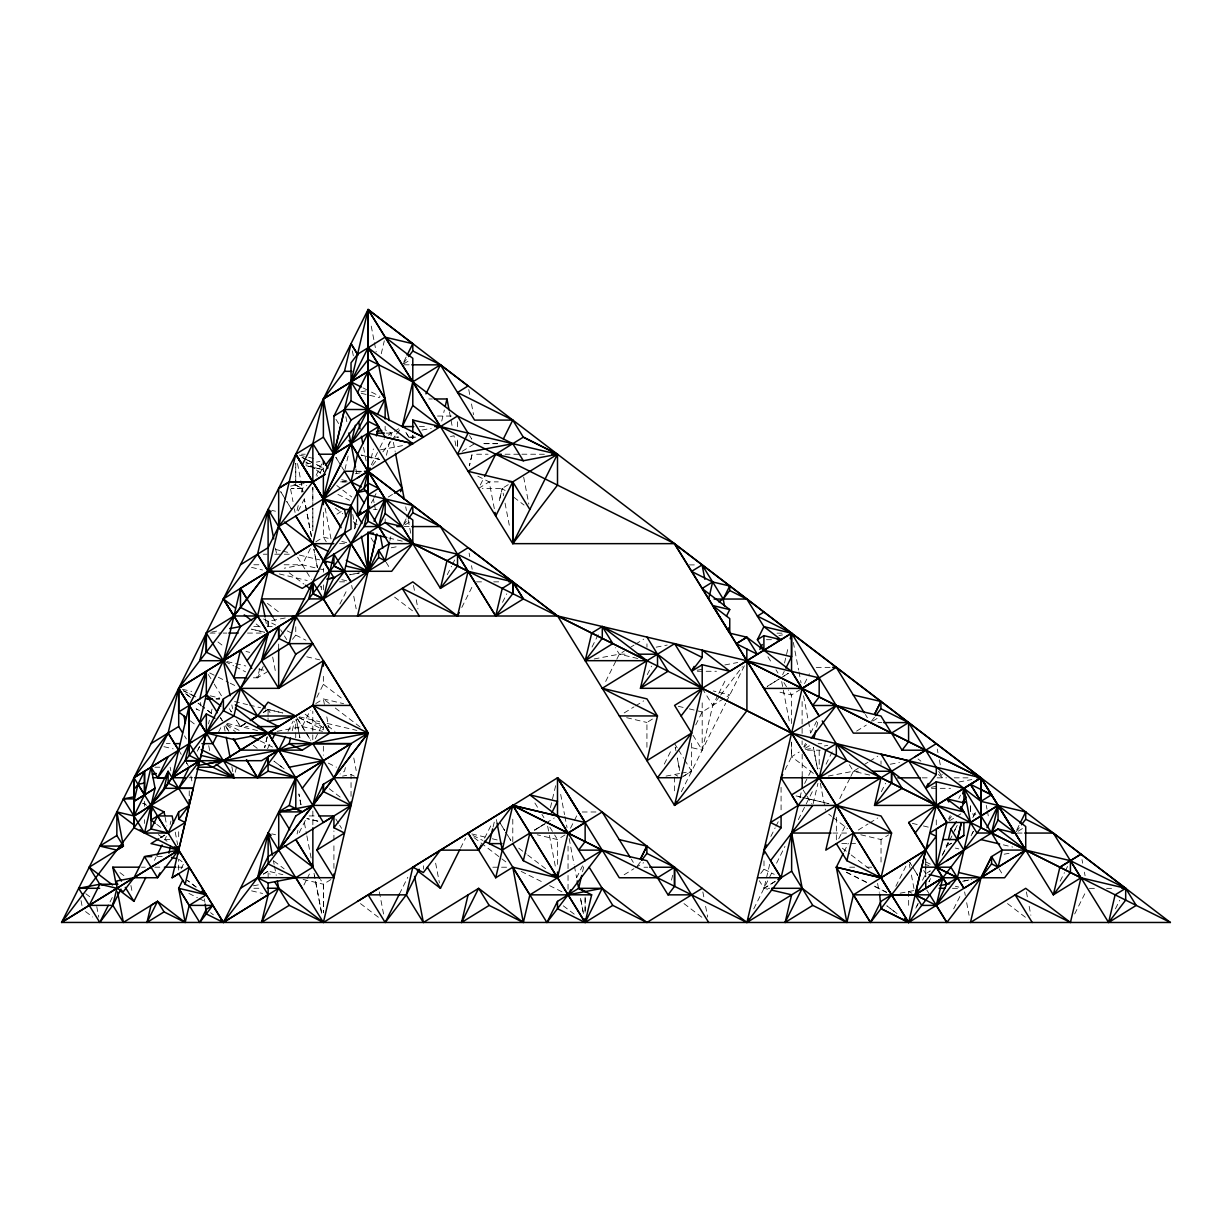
<?xml version="1.0" encoding="UTF-8"?>
<svg xmlns="http://www.w3.org/2000/svg" width="1232" height="1232" viewBox="0 0 1232 1232"><rect width="100%" height="100%" fill="white"/><g stroke="black" fill="none" stroke-linecap="round" stroke-linejoin="round"><path stroke-width="0.75" stroke-dasharray="5 3.75" d="M144.498 823.469L144.498 819.665M144.498 806.298L144.498 800.569M178.686 836.744L178.686 829.105M178.655 870.085L178.655 859.197M189.235 795.841L189.235 790.112M268.145 877.923L268.145 871.178L282.867 874.658M268.052 721.305L268.052 717.933M268.052 716.254L268.099 709.509L263.217 712.527L268.099 709.447L263.571 712.25L268.037 709.509L282.79 712.989L262.508 708.138M278.663 649.064L278.678 643.443M295.711 737.799L295.726 719.611M292.461 639.362L295.757 635.142L295.757 625.61M295.742 485.131L295.742 463.324L295.742 485.131L302.271 488.396L302.98 492.092L297.466 463.232M312.789 739.816L312.805 711.157M330.915 879.571L323.369 884.222L323.385 912.85L323.369 884.222L320.52 879.571M316.855 697.312L323.354 684.314L323.354 675.244M323.369 589.851L323.369 584.399M323.369 572.202L323.369 568.383M323.385 512.312L323.385 537.137L326.249 541.787M323.385 468.021L323.385 471.671L323.369 468.037L315.269 463.956L323.4 468.052L317.024 476.337M333.918 868.329L333.918 842.134M333.918 840.27L333.918 830.907M351.043 796.319L351.043 774.512L342.511 776.145M385.169 522.537L385.169 518.903M385.139 426.241L385.139 429.876L391.653 433.14L390.344 438.669M412.812 438.607L412.828 435.235M512.789 841.702L512.789 818.787M557.495 864.402L557.495 839.577L554.631 834.926M568.044 889.242L568.044 870.516M568.044 868.637L568.06 846.168M646.923 747.285L646.939 722.476L654.469 717.809M646.969 647.247L646.969 643.874M674.535 790.821L674.551 774.466L677.8 776.098M684.592 759.836L691.614 771.217L681.065 777.731L691.614 771.217L691.645 742.573M702.194 702.856L702.194 750.134L689.289 747.069M791.545 723.584L791.545 694.956L789.635 691.845M802.109 744.621L802.109 740.863M802.109 733.379L802.109 725.894M802.109 724.016L802.124 701.547M819.188 750.611L819.203 768.722M836.343 839.793L836.359 814.983M881.019 764.317L881.019 760.945M925.756 858.535L925.74 876.845L925.74 859.659M970.462 811.026L970.462 803.387M170.139 824.501L170.94 821.082M208.516 723.877L209.394 720.166M211.119 712.835L211.996 709.124M235.25 772.218L236.575 766.704M297.051 510.51L298.344 504.981M301.409 492.092L302.271 488.411L306.783 485.608M259.752 668.499L257.55 677.8L252.098 677.8M344.975 469.469L348.841 452.868M292.23 730.73L294.402 721.536M381.258 353.738L384.307 340.833M371.171 458.273L373.373 448.956M297.097 834.002L297.959 830.306M386.432 455.239L389.913 440.517M389.943 540.463L390.806 536.767M345.391 767.567L344.529 771.247L340.001 774.035M441.749 421.067L444.367 410.025M493.093 827.042L494.402 821.513M550.458 807.607L555.74 785.261M582.551 871.748L583.86 866.219M671.502 880.11L672.811 874.597M784.522 663.001L788.465 646.23M769.661 864.356L764.009 888.303L767.69 889.181M799.984 797.674L801.308 792.084M816.57 727.126L817.909 721.598M813.166 803.587L817.956 783.352M947.654 842.673L946.854 846.091L944.836 842.827M942.757 854.192L948.517 842.657M954.492 830.707L957.048 825.579M972.849 817.601L975.282 812.72M298.313 510.91L305.983 495.526M316.1 475.367L321.783 464.017M110.033 901.947L112.589 896.819M154.431 860.352L156.141 856.933M164.672 839.854L166.382 836.436M218.511 732.255L220.944 727.388M310.387 548.533L302.271 564.764L284.284 568.198M403.88 361.561L406.314 356.695M263.232 666.435L257.55 677.8L254.131 676.091M371.325 464.803L379.194 449.095M380.041 447.355L384.322 438.854M181.104 868.822L183.537 863.925M371.34 502.995L372.973 499.745M373.773 498.128L376.222 493.262M267.56 748.763L270.963 741.926M339.909 604.05L347.609 588.68M288.026 731.361L293.17 721.105M277.061 731.361L302.24 726.541L310.356 710.31M403.88 523.323L406.314 518.456M315.238 738.753L321.706 725.771M299.191 832.693L306.029 819.034M480.341 484.961L483.745 478.139M447.278 574.697L451.543 566.166M452.406 564.456L454.962 559.343M303.919 885.007L306.352 880.141M307.168 878.508L310.418 872.025M461.8 607.468L472.903 585.262M502.533 602.34L506.814 593.809M399.414 894.016L407.792 877.261M460.537 848.124L465.557 838.083M484.607 838.191L492.292 822.822M592.022 647.016L599.722 631.646M605.667 681.465L615.923 660.983M616.77 659.289L619.342 654.161L624.208 651.174M570.508 828.197L577.007 815.214M647.277 674.659L651.543 666.127M576.591 877.754L582.567 865.834M664.31 764.071L671.994 748.717M695.695 724.924L702.194 711.942L729.837 694.879L713.266 690.967M717.886 695.187L712.758 705.428L702.194 750.134L691.629 733.04M718.733 693.477L726.418 678.108M681.342 791.76L725.648 703.256M726.48 701.578L744.359 665.865M782.628 674.643L784.245 671.409M804.558 683.591L809.424 673.842M785.123 769.677L791.622 756.694L791.637 742.203M803.803 746.823L805.512 743.404M810.641 733.148L816.631 721.182M770.847 836.466L775.113 827.935M775.975 826.225L778.532 821.097M804.635 783.521L807.884 777.022M808.7 775.405L811.133 770.539M753.768 908.8L773.219 869.884M776.576 863.185L784.938 846.446M798.336 819.665L812.581 791.19M826.056 764.194L833.756 748.733M839.747 798.567L849.988 778.07M850.835 776.376L853.391 771.247L869.977 775.159M838.776 838.746L845.275 825.763M844.012 851.836L848.294 843.304M881.342 791.729L885.608 783.198M895.849 886.285L906.105 865.803M948.563 819.064L950.272 815.646M958.804 798.567L960.513 795.164M922.522 880.218L925.756 873.719L930.283 870.916L925.756 873.734L923.738 870.454M942.157 855.485L948.856 842.087M949.703 840.409L952.213 835.388M953.044 833.71L957.233 825.348M973.696 815.984L975.328 812.735M953.691 908.816L960.529 895.156M1016.785 829.814L1019.218 824.947M1060.167 881.173L1064.448 872.641M1065.295 870.932L1067.867 865.819M1074.689 913.944L1085.792 891.752M1115.437 908.816L1119.703 900.284M403.311 363.44L406.468 359.297M372.634 465.296L378.332 457.842M382.89 451.882L390.852 441.456M391.992 439.963L395.41 435.497M396.55 434.003L399.969 429.537M403.311 525.186L406.468 521.044M719.58 696.496L712.758 705.428L703.164 689.905M720.72 695.002L742.372 666.712M637.391 865.865L640.563 861.722M804.404 747.208L806.667 744.236M871.455 721.228L874.612 717.086M760.729 873.473L763.994 869.207L763.994 859.659M949.133 819.511L951.397 816.523M1016.215 831.677L1019.388 827.534M784.014 676.029L788.526 673.226M774.866 881.588L764.009 888.303L759.343 880.757M403.757 363.887L409.794 360.16M388.265 435.189L392.931 432.309M394.486 431.354L399.137 428.474M336.952 514.16L341.495 511.357M315.839 541.787L323.385 537.137L330.746 538.877M388.234 497.035L392.885 494.155M462.185 451.343L474.597 443.674M405.266 524.709L409.794 521.906M478.632 488.38L489.181 481.866L498.267 481.866M508.262 484.653L502.225 488.396L482.266 488.38M268.099 671.286L257.55 677.8L255.548 674.551M245.353 723.569L240.471 726.587L236.39 720.073L240.471 726.587L248.109 726.587M245.291 723.554L240.409 726.572L245.076 723.692M315.823 703.564L323.354 698.914L343.62 703.688M160.345 837.822L164.996 834.942M160.56 837.683L165.088 834.896M263.263 874.196L268.145 871.178L270.054 874.289M263.617 873.981L268.145 871.178M630.722 647.154L633.972 645.152M635.589 644.151L643.72 639.131M624.193 712.928L633.941 706.906M635.573 705.905L643.689 700.885M534.75 830.029L544.498 824.008M546.13 823.007L554.261 817.986M778.547 679.386L767.182 686.409L779.456 678.847M780.179 678.385L788.295 673.365M565.041 834.911L557.495 839.577L537.244 834.788M800.584 689.35L791.545 694.956L776.822 691.46M813.428 773.373L791.622 756.694L799.183 752.059M805.112 748.363L809.655 745.576M624.162 874.751L633.91 868.729M635.527 867.728L643.658 862.708M856.579 731.115L866.327 725.094M872.841 721.074L877.708 718.071M849.387 764.764L853.391 771.263L858.273 768.26M864.772 764.24L868.021 762.223M869.653 761.222L877.769 756.202M775.39 881.265L764.009 888.303L769.738 888.303M858.273 830.029L868.021 823.992M869.653 822.991L877.769 817.971M860.768 834.772L881.034 839.562L888.565 834.896M949.302 820.974L960.821 813.844M951.335 843.273L946.807 846.076L951.474 843.196M1018.186 831.2L1022.699 828.397M963.932 880.988L972.464 879.34M361.068 391.776L368.091 390.421L362.978 387.88M422.006 430.06L431.246 428.351M305.782 464.11L311.111 463.109M380.442 449.849L403.803 445.383M450.496 436.498L454.023 435.82L456.471 448.694M316.378 462.108L319.889 461.446M290.613 486.116L304.289 483.498M355.201 473.781L362.562 472.38M391.237 547.778L396.627 546.746M358.882 573.034L349.672 574.79L359.544 572.895M211.704 632.047L218.896 630.676M263.571 618.988L268.099 621.251L286.517 617.725M594.178 658.951L619.342 654.161L626.98 654.192M656.179 647.17L667.22 645.075M319.843 723.184L312.789 724.539L299.13 717.702M778.947 635.573L782.536 634.896M697.189 670.208L702.717 669.161M724.816 664.957L737.706 662.508M666.004 776.098L679.664 773.496M681.373 773.172L691.614 771.217M805.543 749.533L814.059 747.947M824.331 745.991L827.75 745.329M253.407 885.793L258.936 884.745M828.243 776.052L853.391 771.247M890.228 764.24L899.437 762.485M931.269 787.279L936.797 786.216M958.896 781.997L971.786 779.548M1004.142 854.207L1009.532 853.222M900.13 893.2L913.79 890.582M962.592 881.28L971.802 879.525M404.158 364.811L411.796 364.811M428.828 398.968L432.447 398.968M437.545 416.046L452.067 416.046M419.434 426.549L427.073 426.58M386.201 433.125L391.653 433.14M394.702 437.129L398.521 437.129L394.733 437.144M415.692 437.144L408.054 437.144L415.738 437.16M301.486 454.223L305.305 454.208M476.615 454.238L488.057 454.223M505.058 454.223L520.043 454.254M521.906 454.208L544.375 454.254M355.386 471.286L362.655 471.286M356.633 471.317L362.362 471.317M302.271 488.396L291.368 488.396L302.271 488.411L292.477 483.498M373.527 509.463L377.161 509.463M404.158 526.572L411.796 526.572M339.555 543.651L345.283 543.651M263.278 554.215L267.098 554.215M274.736 554.215L282.374 554.215M284.284 554.215L291.922 554.215M253.838 564.764L259.567 564.764M284.099 564.764L302.256 564.78L317.009 568.245M689.335 564.903L696.619 564.903M339.555 581.827L347.178 581.843M476.507 581.858L482.236 581.858M493.693 581.858L501.316 581.858M253.823 626.534L259.552 626.534M267.19 626.534L274.828 626.534M210.056 633.079L221.298 633.079M223.161 633.079L226.904 633.079M247.509 633.079L262.478 633.079M777.007 633.171L782.459 633.171M766.458 639.701L771.894 639.701M816.262 667.374L830.784 667.359M697.389 671.271L716.47 671.271M216.077 698.929L219.712 698.929M216.124 698.898L219.758 698.898M878.031 722.614L881.85 722.599M166.351 743.62L170.17 743.62M818.14 743.712L821.775 743.697M807.561 750.18L820.266 750.18M154.862 767.213L160.591 767.213M853.391 771.263L861.029 771.263M189.02 777.746L192.762 777.746M922.167 777.839L927.773 777.839M937.136 777.839L946.576 777.839M954.215 777.839L971.386 777.839M931.469 788.326L950.565 788.326M582.212 811.996L596.735 811.98M309.124 815.938L314.853 815.938M832.817 833.048L847.801 833.048M1017.078 833.063L1024.716 833.063M164.842 839.546L170.309 839.546M841.779 843.612L856.302 843.627M157.203 856.625L162.655 856.625M141.464 867.189L145.284 867.189M154.832 867.189L162.47 867.189M177.747 867.189L183.476 867.189M492.815 867.22L507.338 867.22M643.966 867.236L647.786 867.236M849.695 867.205L855.408 867.205M866.866 867.205L872.595 867.205M253.884 888.257L259.613 888.257M952.475 888.318L960.113 888.318M1089.396 888.349L1095.125 888.349M1106.582 888.349L1114.205 888.334M361.222 393.301L379.641 397.659M299.468 455.116L306.83 456.856M308.678 457.303L314.206 458.597M305.998 465.65L322.568 469.561L305.952 465.665M341.788 479.725L347.332 480.988M271.795 510.371L275.475 511.234M388.865 537.999L403.603 541.479M341.788 541.479L347.332 542.788M275.475 549.426L281.004 550.735M282.836 551.166L290.213 552.906M299.422 555.078L319.689 559.867M318.842 568.676L324.37 569.985M341.788 579.671L347.316 580.98M251.528 567.367L262.57 569.985M279.279 573.927L307.23 580.518M637.745 658.519L619.342 654.161L615.322 647.678M678.262 706.275L687.471 708.462M689.304 708.893L702.194 711.942M306.768 656.795L319.673 659.844M972.418 813.921L975.836 814.722M912.342 823.361L921.551 825.532M923.399 825.964L928.928 827.257M1003.372 844.859L1012.673 847.062M955.354 848.093L958.773 848.894M182.351 689.258L191.73 691.414M210.302 695.849L219.666 698.02M234.557 701.532L247.555 704.658M249.465 705.058L260.583 707.738M299.407 716.87L319.673 721.644M327.081 723.4L356.88 730.437M925.247 864.587L928.928 865.465M302.24 726.541L322.491 731.346M955.385 886.27L958.804 887.071M227.119 723.384L258.782 730.869M163.918 746.669L173.173 748.84M471.81 833.941L484.838 837.021M492.292 838.776L497.882 840.101M142.496 803.387L145.915 804.188M271.841 833.864L275.537 834.757M303.118 879.432L323.4 884.222M251.574 890.859L262.616 893.477M626.672 717.686L646.939 722.476M246.015 651.466L249.696 652.344M227.119 661.584L245.753 665.988M258.782 669.084L264.372 670.393M371.51 392.13L380.041 396.411M477.831 476.183L489.181 481.866L494.694 510.618M307.692 460.214L313.667 463.186L307.738 460.198M337.938 494.417L349.672 500.269M925.756 861.907L931.792 864.926M908.662 891.568L911.926 893.2M886.547 892.322L873.149 885.623L886.532 892.338M295.726 635.096L305.967 640.209M763.994 869.207L774.25 874.335M298.976 717.625L323.354 729.806L323.354 726.172M183.491 690.813L196.566 697.297L183.553 690.767M472.949 835.496L482.698 840.378M521.167 871.409L542.927 882.297M549.626 885.654L563.024 892.338M188.896 893.416L197.428 897.697M199.137 898.544L205.96 901.963M268.099 621.251L268.099 627.997L268.099 621.251L275.629 625.024M287.225 630.876L292.338 633.433M225.102 661.553L233.649 665.834M235.358 666.697L245.599 671.825M209.733 672.965L216.57 676.383M218.28 677.23L228.521 682.359M230.23 683.221L235.343 685.777M328.297 763.116L336.413 767.182M351.043 774.512L354.308 776.145M226.78 724.185L241.842 731.716M260.245 740.94L273.643 747.639M918.04 758.958L920.935 761.176M938.399 774.497L942.757 777.839L942.064 774.235M314.637 468.668L305.906 462L314.668 468.637M336.798 485.547L341.279 488.965M342.758 490.105L351.705 496.927M335.304 508.046L342.758 513.744M353.199 521.706L357.665 525.125M201.062 705.428L198.075 703.149L201.078 705.428M505.135 490.613L502.225 488.396L499.191 501.27L502.24 488.38L503.642 495.741M513.867 497.281L524.047 505.058M1007.514 903.595L1027.873 919.149M828.705 814.167L831.6 816.385M833.063 817.494L847.601 828.612M842.303 848.17L849.741 853.868M851.235 855.008L869.099 868.668M894.078 911.372L886.824 905.797L897.05 913.574M394.61 597.12L414.968 612.674M289.089 572.741L303.996 584.122M683.976 903.595L702.871 918.04M267.406 603.372L280.496 613.382M256.164 623.977L262.123 628.536M323.354 684.314L343.728 699.868M329.314 703.457L323.354 698.898L324.386 704.304M335.273 708.015L360.606 727.373M518.749 848.17L526.203 853.868M527.696 855.008L545.576 868.668M217.956 641.964L223.762 646.4M327.712 725.848L334.981 731.408M474.043 837.621L506.829 862.662M563.301 905.828L574.944 914.714M305.151 714.175L324.062 728.62M329.237 788.726L340.864 797.612M226.411 724.786L235.343 731.608M253.222 745.283L257.688 748.686M190.298 720.843L196.119 725.294M360.468 903.595L379.364 918.025M273.951 861.045L284.13 868.822M143.667 803.218L146.516 805.389M156.741 824.331L161.007 827.596M158.312 834.557L167.044 841.225M179.241 859.582L182.09 861.753M210.549 912.666L213.382 914.837M119.951 872.61L124.216 875.875M85.793 893.724L91.491 898.066M85.547 911.557L92.662 916.993M926.741 889.935L929.79 894.832M938.738 771.34L942.757 777.839M999.013 868.729L1002.74 874.751M865.372 714.483L867.374 717.732M767.936 656.764L771.956 663.263M775.975 669.777L777.977 673.026M469.561 435.543L471.779 439.146L469.946 436.143M631.308 859.12L633.325 862.369M335.889 457.334L340.971 465.588L335.936 457.519M341.664 466.651L343.99 470.455M386.109 562.239L389.836 568.275M534.888 803.018L537.907 807.884M541.926 814.383L543.928 817.648M268.099 709.509L270.008 712.604M229.352 708.693L231.37 711.942L229.013 708M220.543 717.856L222.453 720.951M184.461 735.858L186.386 738.954M178.655 750.149L181.535 754.8M783.891 682.543L788.68 690.29M803.141 789.912L806.021 794.578M806.991 796.118L811.78 803.88M674.566 743.574L677.569 748.471M678.586 750.088L683.591 758.219M335.951 419.327L340.971 427.458M371.094 537.968L375.113 544.467M549.826 827.165L553.661 833.371M297.605 557.234L311.527 579.764M272.642 616.801L276.646 623.315M280.588 629.706L283.699 634.726M284.423 635.928L286.717 639.608M296.727 717.625L310.787 740.37M297.713 719.257L310.864 740.524M335.843 819.034L338.723 823.7M339.678 825.255L341.603 828.366M208.3 674.489L213.352 682.636M214.229 684.068L222.099 696.804M220.405 717.609L222.407 720.859M225.425 725.74L229.445 732.255L225.302 725.617M1081.989 859.582L1082.682 863.185M1084.391 872.164L1085.084 875.767M1026.41 891.922L1027.426 897.312M1029.151 906.305L1030.861 915.284M986.293 805.42L986.986 809.116M987.34 810.949L988.757 818.325M937.259 749.087L937.952 752.675M939.323 759.867L940.355 765.257M964.625 891.922L965.303 895.51M966.673 902.702L969.076 915.284M909.355 864.263L910.032 867.852M911.418 875.043L914.144 889.427M793.331 642.411L798.598 670.039M798.967 671.887L801.062 682.928M803.557 695.818L808.084 719.75M808.485 721.598L810.548 732.655M702.856 891.922L703.888 897.327M705.613 906.305L707.661 917.085M523.677 477.138L528.836 504.104M505.043 503.133L509.632 527.05M560.683 794.394L564.549 814.645M564.903 816.493L567.013 827.55M468.745 389.558L469.777 394.948M471.502 403.942L473.55 414.722M449.434 411.858L452.252 426.595M469.099 553.106L469.777 556.695M471.502 565.688L472.179 569.276M496.404 819.573L497.081 823.176M371.248 326.126L374.066 340.864M374.42 342.712L376.176 351.921M413.49 585.446L414.522 590.836M416.247 599.83L417.956 608.824M352.383 350.889L353.415 356.279M363.517 447.37L366.335 462.108M373.373 498.929L374.066 502.625M374.42 504.458L375.837 511.834M435.635 863.155L439.424 882.928M355.832 468.822L356.864 474.212M352.722 514.452L355.817 530.622M351.705 585.446L352.383 589.035M353.753 596.226L356.156 608.808M325.14 508.154L331.115 539.477M379.348 891.922L384.153 917.085M290.583 489.073L293 501.655M294.356 508.847L295.064 512.435M326.788 716.885L328.852 727.665M275.491 548.194L276.553 553.707M299.853 737.568L296.419 719.596L299.853 737.552M304.412 822.945L306.522 834.002M306.876 835.835L311.095 857.934M273.427 860.629L274.12 864.325M274.474 866.158L276.23 875.367M224.116 726.172L225.179 731.7M231.862 766.704L232.91 772.233M200.477 702.517L201.109 706.121M190.914 776.006L192.254 783.044M204.25 898.852L204.928 902.363M170.139 767.213L170.817 770.724M175.237 832.139L177.639 844.721M165.103 817.201L166.782 825.994M130.915 885.5L132.255 892.538M81.035 900.592L82.375 907.63M877.584 883.39L879.294 892.368M820.312 783.198L825.455 810.148M781.704 681.573L789.789 723.923M569.153 838.592L574.066 864.387M574.42 866.219L576.53 877.276M547.655 826.179L549.072 833.556M549.41 835.388L555.74 868.545M393.408 442.35L395.164 451.559M405.713 506.814L406.421 510.51M408.177 519.719L410.98 534.457M345.869 416.755L346.9 422.145M353.8 758.003L356.187 770.585M265.357 618.695L266.728 625.887M272.688 657.056L275.491 671.794M231.832 704.92L232.54 708.616M208.732 745.653L209.763 751.043M96.758 906.598L98.776 917.162M802.186 754.046L802.201 776.93M791.622 742.172L791.622 756.694M781.073 787.34L781.088 812.165M412.797 435.204L412.797 438.577M936.289 819.927L936.289 827.18M908.662 891.568L908.662 907.922M881.034 839.562L881.034 864.387M457.488 421.775L457.488 427.504M423.392 865.773L423.392 869.145M323.354 746.176L323.354 755.247M312.851 810.995L312.851 825.964M312.82 508.077L312.82 530.545L312.82 508.092M312.82 487.487L312.82 506.213L312.82 487.487M585.123 897.05L585.123 913.359L585.154 897.035M356.679 519.704L354.508 528.913L356.679 519.719M471.995 454.731L469.392 465.773L471.995 454.731M267.221 736.751L264.618 747.809L267.236 736.736M918.056 903.687L915.499 908.8L918.071 903.672M930.591 878.57L928.974 881.804L930.622 878.57M973.311 831.323L970.754 836.451L973.326 831.323M199.461 746.731L196.904 751.859L199.507 746.715M545.406 823.453L534.534 830.168L545.406 823.453M497.482 443.659L482.22 443.659L497.512 443.689M347.208 481.866L339.539 481.851L347.208 481.866M379.625 459.444L361.207 455.085L379.625 459.444M264.403 632.185L251.513 629.136L264.403 632.216M800.954 797.073L795.364 795.749L800.939 797.058M828.859 803.68L802.817 797.52L828.874 803.68M317.887 821.159L306.845 818.556L317.871 821.159M307.168 459.936L300.608 456.672L307.138 459.89M866.466 882.281L844.705 871.394L866.45 882.281M199.522 710.541L196.104 708.847L199.507 710.571M320.459 473.119L316.1 469.777L320.474 473.088M190.621 697.466L184.661 692.908L190.637 697.466M211.504 713.39L202.556 706.567L211.504 713.405M284.115 768.876L273.935 761.099L284.099 768.891M196.104 887.04L187.372 880.372L196.104 887.04M911.68 865.542L909.663 862.292L911.68 865.542M917.701 875.305L912.681 867.174L917.701 875.29M408.962 437.422L405.128 431.2L408.962 437.422M504.75 830.614L499.73 822.483L504.75 830.614M510.772 840.363L505.751 832.247L510.772 840.363M285.701 499.776L280.68 491.645L285.685 499.776M291.722 509.524L286.702 501.393L291.722 509.524M188.25 765.657L186.34 762.562L188.265 765.657M817.509 768.86L813.382 747.3L817.463 768.876M675.921 750.765L675.228 747.177L675.937 750.765M679.694 770.539L677.292 757.957L679.694 770.539M583.444 913.497L580.349 897.327L583.398 913.513M306.491 510.51L304.381 499.453L306.475 510.51M311.419 536.305L306.845 512.358L311.388 536.305M317.394 567.613L313.867 549.195L317.394 567.613M321.614 589.728L320.905 586.032L321.614 589.728M300.931 804.696L298.883 793.916L300.962 804.696M314.961 878.2L313.914 872.672L314.961 878.2M321.629 913.205L315.315 880.048L321.629 913.189M970.4 811.58L970.385 804.311L970.446 811.595M457.534 446.585L457.519 438.946L457.534 446.6"/><path stroke-width="1.5" d="M116.855 835.512L99.777 846.061L116.855 850.095L123.385 846.061L116.855 835.512L116.855 811.919L133.934 815.954C174.251 796.303 181.504 747.162 206.345 713.944L214.876 718.21M277.292 880.895L278.694 888.257L223.454 922.398L178.655 850.111L133.965 827.765L133.949 777.762L168.122 733.071L178.671 688.365L289.212 543.651L278.663 526.572L278.663 488.396L289.227 481.866L312.851 481.881L325.248 474.197L312.836 481.851L278.694 526.588L457.488 416.046L512.758 443.643L523.338 460.753L557.495 454.223L557.511 485.115L512.789 543.651L368.091 309.555L61.6 922.445L1170.385 922.475L368.106 309.509L312.82 543.651L223.392 598.921L240.456 626.549L206.329 694.879L199.815 722.476L206.345 733.025L233.941 739.585L271.687 732.378M133.965 827.765L133.965 815.954L144.514 794.84L144.514 771.247L137.999 784.291L133.949 789.573M151.028 828.997L151.028 805.389L168.122 771.263L189.22 805.389L178.686 819.218L185.216 822.483L168.122 833.032L144.529 833.032L140.125 829.69M178.671 846.292L178.655 853.745M182.536 732.747L178.702 726.541L178.702 688.349L412.812 543.651L412.812 520.043L385.169 498.929L357.526 454.223L368.091 433.11L412.782 443.659L409.209 444.352M189.22 799.66L189.22 805.389L178.686 811.919L168.122 833.032L151.043 828.997L144.529 833.032L123.385 798.875L133.934 796.858L133.934 777.762L233.941 715.977L240.471 688.349L268.114 633.125L257.55 615.969L240.471 607.453L240.471 588.357L268.114 571.309L271.702 570.601M185.277 777.746L172.172 777.746L189.235 705.428L206.329 671.301L206.329 694.879L217.386 712.743M274.859 882.05L289.227 905.335L323.385 922.414L368.122 733.071L323.354 660.706L278.648 688.334L240.471 688.365L223.392 698.898L223.392 710.71L268.083 733.071L312.789 743.635L350.981 743.635L295.742 777.762L194.625 777.746M240.517 888.257L257.596 877.708L268.145 882.974L268.145 894.771L261.6 922.398L289.227 905.335M271.148 835.265L268.16 832.986L223.454 922.398L268.145 894.771L257.596 877.708L268.145 863.878L268.145 833.017L295.819 777.731L368.122 733.071L295.726 616L369.708 468.037M297.821 614.722L178.702 688.365L189.235 705.428L189.251 755.416L206.298 763.963L223.408 760.698L257.534 777.746L268.083 771.232L268.114 756.664L278.663 750.149L323.354 760.698L351.043 805.405L312.866 805.389L278.725 811.919L278.709 850.08L268.145 856.594L257.58 877.692L333.918 877.708M271.086 511.773L268.114 509.494L268.099 571.294L233.941 615.985L206.314 633.063L199.784 660.706L223.392 660.706L257.55 615.969L295.757 454.238L323.369 498.945L344.498 509.509L349.95 509.509M278.678 649.064L278.648 688.365L312.805 643.628L289.197 643.628L278.663 638.407L278.663 626.611L261.6 660.752L278.648 688.365L295.742 654.223L288.719 642.858M295.726 619.819L295.772 616.062L292.03 616.662M351.058 743.62L333.964 777.762L323.415 784.276L312.866 805.389L302.302 811.903L295.788 808.639L295.819 777.731L323.415 822.468L333.949 815.938L333.918 827.735L344.467 833.017L316.84 850.08L333.903 877.692L333.903 873.95M323.415 791.591L323.415 784.291L323.415 791.575L351.043 805.405L351.043 801.77M323.354 666.158L323.354 660.706L312.805 705.428L223.392 760.714L201.016 755.416M323.385 504.673L323.369 475.367L351.058 420.066L385.169 398.952L368.091 371.325L323.4 398.983L312.836 443.674L302.317 464.772M376.438 435.912L378.64 426.611L368.091 421.298L351.012 443.659L333.918 454.269L323.385 437.144L323.4 398.968L344.498 371.34L351.028 343.713L358.065 355.093L351.012 343.697M333.934 566.012L333.934 554.2L350.997 581.827L344.483 571.278L333.934 566.012L344.483 571.294L323.369 598.906L308.785 598.921L312.82 581.843L333.934 616L378.655 557.48L378.655 550.18L389.204 543.651L412.812 543.651L412.027 539.97M318.672 454.223L333.934 454.208L333.949 416.077L368.106 347.701L457.519 416.046L468.052 433.125M389.204 543.651L368.091 509.494L357.542 516.008L357.542 492.415L351.028 481.866L361.269 486.994M385.139 418.972L385.139 398.983L368.091 371.34L357.542 392.438L378.64 426.58L333.98 454.238L323.385 398.952L378.655 364.78L368.106 347.701L378.655 364.78L389.25 420.559M412.782 420.066L412.782 431.862L423.377 437.16L412.782 420.066L557.495 454.223L512.774 543.651L674.566 543.651L853.406 833.078L846.892 860.691L881.019 877.769L908.662 922.46L1025.717 850.126L1070.423 860.691L1125.663 888.334L1136.227 905.397L1108.6 922.475L1070.423 860.691L1059.874 867.205L1053.345 894.832L981.011 777.792L746.823 660.814L674.458 543.805L791.529 633.171L853.329 733.132L891.506 733.117L908.6 722.583L980.934 777.839L1025.717 850.126L1080.972 877.769L1125.678 888.334L1125.678 900.115L1108.6 922.475L1115.114 894.848L1125.678 888.334L1053.329 833.094L1025.717 819.249L1025.717 811.95L980.965 801.354L936.289 767.228L936.289 774.512L925.74 788.326L936.289 781.796L963.932 788.326L980.995 777.792L1025.732 850.065L1004.604 877.769L942.834 877.754L929.159 874.535M413.706 426.58L402.248 426.549L412.797 405.467L412.797 358.296L385.169 337.183L412.797 343.713L412.812 350.997L408.577 356.525M440.425 526.603L495.711 616L512.789 593.655L512.789 581.843L468.068 547.716L446.97 560.729L440.44 588.357L412.828 543.635L457.534 554.215L512.774 581.858L557.511 616.015L233.941 615.985L223.392 598.921L257.55 554.215L268.099 509.494L295.742 554.215L312.82 543.666L333.826 543.651M646.923 922.475L602.217 888.318L578.64 888.334L557.495 901.377L557.495 908.677L585.123 922.491L612.766 905.397L646.923 922.475L702.178 888.334M585.154 860.706L557.511 815.984L512.82 805.405L478.632 850.142L468.083 833.063L495.711 877.785L512.789 867.22L557.495 877.785L557.495 872.025M936.228 743.681L925.679 750.211L902.07 750.211L880.957 716.054L836.251 705.505L674.535 805.374L746.915 710.71L746.915 660.737L557.588 615.954L674.535 805.374L702.225 688.349L657.518 654.177L602.294 626.549L602.279 638.315L585.2 660.675L646.954 660.691L640.44 688.318L702.209 688.318L791.606 733.086L980.995 777.792L981.011 827.781L908.677 922.475L881.003 908.662L879.633 894.17M641.61 860.336L646.892 853.422L646.892 846.138L640.394 859.12L646.877 846.138L619.249 839.623M512.789 843.612L523.338 860.691L557.495 877.769L568.06 833.063L557.511 816L557.495 777.808L602.202 850.142L529.868 894.848L523.338 922.491L478.632 888.334L423.377 922.491L406.283 894.848L368.122 894.848L385.185 922.475L406.283 894.848L412.828 867.236L512.789 805.42L602.202 850.142L646.908 860.691L668.021 894.848L674.551 886.316L674.551 867.22L557.465 777.854L323.385 922.491L278.694 888.241L267.252 888.257M681.096 715.961L702.209 688.334L702.209 664.741L729.837 671.286L746.915 660.752M702.209 664.741L691.66 671.271L702.225 657.457L702.225 650.173L729.837 671.286M718.687 601.847L723.215 599.045L729.729 590.513L729.729 586.001L712.65 581.981L691.537 571.432L702.101 564.903L723.215 599.045L724.585 606.221M763.994 853.93L763.994 850.111L781.088 827.781L781.088 815.984M785.862 668.16L791.545 656.779L791.545 633.202L757.372 616.108L763.902 612.073M921.721 867.189L950.888 867.205L963.932 888.272L1025.732 850.065L1025.717 826.533L998.089 805.42L970.446 822.483L946.854 822.468L929.775 833.032L936.289 836.297L870.5 922.46L853.422 894.832L846.908 922.46L812.75 905.381L791.637 871.224L791.637 833.048L925.679 750.211M746.823 649.002L746.838 660.799L819.188 677.893L819.172 696.973L812.658 705.505L836.251 705.505L980.934 777.839L908.662 822.483L925.74 850.111L915.176 894.817L921.721 905.397L936.305 905.381L957.418 877.723L970.446 822.468L963.932 788.326L962.623 793.855M875.659 715.7L880.942 708.785L880.942 701.501L853.299 694.987M791.514 633.233L908.569 722.599L908.6 741.664L902.07 750.196M881.049 908.646L908.677 922.46L936.289 805.389L936.289 781.796M960.667 809.439L963.932 802.91L963.932 788.326L1002.124 850.095L998.105 867.159L991.575 863.909L991.56 856.61L1002.124 850.095L1025.732 850.065L998.074 828.982L936.274 867.189L915.207 894.832L853.391 894.832L925.709 850.095L928.173 845.244M246.492 759.882L257.565 777.762L278.663 750.149L261.584 760.683L185.216 760.698L189.235 743.62L189.235 705.428L206.345 694.879L220.867 705.982M333.995 454.223L344.529 409.501L351.043 400.954L351.028 362.809L357.542 354.262L385.185 337.152M708.631 599.045L712.65 581.966L702.101 588.496L729.744 609.594L726.48 616.108M991.575 863.909L946.854 922.46L936.305 905.397L946.838 884.253L936.274 867.189L957.372 839.546L961.268 822.961L957.403 839.562L942.819 839.562M164.857 777.762L157.573 777.762L168.122 756.664L133.965 777.762L144.514 794.84L151.043 767.213L155.078 788.326L133.965 801.37L137.984 784.291L144.514 783.044M113.637 901.947L112.82 905.366L99.777 922.429L78.679 888.287L99.777 884.253L103.195 885.053M144.529 833.032L155.078 788.326L133.965 801.37M178.64 888.303L199.753 922.445L212.797 905.381L189.204 905.381L178.64 888.303L185.17 922.445L164.056 911.896L146.978 922.445L151.012 905.366L157.542 901.347L185.17 922.445L189.204 905.381L206.283 894.817L201.925 891.491L206.283 894.817L178.655 888.303L182.706 880.172M206.329 671.255L199.8 698.914L178.671 711.957L185.94 717.517M168.907 853.222L170.524 846.384M206.345 713.944L206.345 733.025L178.655 850.111L157.542 877.738L133.949 877.738L116.855 880.972L116.855 888.272L99.792 884.237L89.243 905.351L61.6 922.429L368.091 521.29L368.106 309.509L412.797 343.713L407.114 355.078M267.236 636.836L268.129 633.109L240.471 588.357L223.392 660.706L206.314 652.175L206.314 633.063L257.534 715.961L268.099 702.163L295.726 715.977L257.503 716.023L235.343 704.873M206.283 894.817L185.17 884.268L189.204 867.189L172.126 877.738L193.27 788.326L178.686 788.326L168.137 783.044L168.122 771.263L164.102 788.326L193.27 788.311M223.392 698.898L206.298 733.04L199.8 760.698L178.686 788.326L133.965 815.954L133.949 777.777M230.076 695.726L223.408 660.706L240.486 650.173L233.957 677.8L246.662 677.8M295.772 616.062L289.197 643.628L261.6 660.752L268.114 633.125L247.001 660.722M355.37 425.271L351.028 443.689L355.478 467.02M290.49 738.107L289.181 743.62L278.632 750.149L285.485 736.474M333.934 616L323.385 598.921L333.934 554.2M358.05 493.247L351.028 481.835L357.542 454.208M257.596 877.708L268.145 833.017L323.385 922.414M326.295 562.962L323.385 560.729L344.483 533.102L351.012 505.459L362.054 523.338M289.766 829.798L278.725 811.888L289.274 805.405L295.803 777.792M369.723 506.244L351.012 543.651L344.483 571.294L333.918 577.808L323.369 598.906L312.82 593.639L312.82 581.843L312.82 593.639L323.369 598.921M368.091 509.494L364.056 526.572L378.655 526.572L385.169 537.137M378.655 488.38L368.091 494.91L357.542 516.008L385.169 498.945L378.655 526.572L385.169 513.528L385.169 498.929L378.655 488.38L368.091 483.098L364.056 488.38L357.542 492.415L364.256 503.287M402.248 426.58L412.797 381.858L440.44 364.811L468.052 385.955L457.503 392.484L512.774 420.112L523.323 437.175L557.48 454.254L512.774 481.866L495.726 516.008L495.033 512.42M378.655 557.48L385.169 560.729L389.512 542.296M445.229 406.329L446.97 398.968L434.265 398.968M495.711 616L502.24 588.372L512.789 581.843L523.354 598.921L495.711 616L457.534 554.215L457.519 566.012L440.44 588.357L468.068 571.294L512.789 581.843L523.338 598.921M843.165 853.545L836.328 867.205L846.908 922.46L802.201 888.303L746.931 922.46L674.551 867.22L657.457 877.769L619.28 877.769L602.202 850.126L546.931 922.491L512.789 867.236L523.338 922.491L489.181 905.412L461.553 922.491L468.083 894.863M492.661 828.874L489.181 843.612L501.901 843.612M495.711 877.769L512.789 805.42L585.138 822.514L585.138 841.595L578.609 850.142L602.202 850.142M523.338 860.691L529.868 833.063L502.24 850.142L484.315 841.179M581.673 875.428L578.64 888.334L585.123 891.598L578.64 888.334L577.223 880.957M585.138 891.552L591.653 894.817L585.123 922.429L512.789 805.435L746.869 922.491L781.073 877.738L791.637 833.048L830.953 833.048M790.236 638.777L791.545 633.202L763.902 626.657L757.387 639.701L763.902 650.25L791.545 656.779M819.188 677.893L802.124 688.457L746.931 922.46L748.64 919.041M791.637 833.048L798.228 805.127M813.967 738.184L815.738 730.807M812.75 905.381L785.123 922.46L791.637 894.832L771.386 890.043M781.088 827.781L770.524 822.514L798.151 805.42L836.328 805.435L891.552 894.848L881.019 901.347L870.5 922.46L836.328 867.205L881.019 877.785L891.583 833.032L881.019 815.969L836.312 805.405L825.794 850.142L853.422 833.078M948.471 839.269L950.888 829.013L956.325 821.898M908.662 822.483L942.819 877.754L936.32 905.381L946.854 922.46M998.105 867.159L991.56 856.61L981.026 877.723L970.446 922.46L1015.168 894.848L1070.423 922.475L1080.972 877.769L1053.345 894.832L1070.423 872.487L1070.423 860.691L1080.957 854.192L1059.874 867.205M980.164 816.431L998.028 805.358L998.059 819.958L991.544 833.017L976.976 833.032L960.852 806.96M151.043 767.213L168.122 733.071L178.655 750.149L157.573 777.762L151.043 767.213M278.663 526.572L268.099 547.686L240.471 564.764M99.777 922.429L108.324 905.351M151.043 828.997L157.573 815.954L164.087 811.919L164.765 815.445M120.967 889.134L112.836 905.366L123.369 922.429L157.542 901.347L164.056 911.896M178.686 788.326L189.235 767.213M217.433 710.895L220.774 704.042M174.313 846.769L178.671 850.111L89.243 905.366L112.836 905.366L116.871 888.303L123.4 891.568L133.965 877.754L144.498 856.625L178.655 850.111L177.993 846.523M351.058 443.674L323.446 498.945L344.498 509.509L345.869 516.701M119.704 890.459L133.934 901.331L145.884 877.415M377.454 414.352L385.139 398.983M156.988 855.224L162.116 844.983M216.878 735.504L212.828 743.62L201.925 743.62M159.975 872.872L157.542 877.738L144.498 856.625L151.752 856.625M146.978 922.445L157.542 901.347M425.933 393.84L440.455 364.811L412.812 350.997M374.066 521.136L385.169 498.929M271.825 740.216L275.244 733.394M400.569 491.645L402.202 488.396L368.091 433.11M199.753 922.445L206.268 909.401L212.797 905.366M407.13 516.824L412.812 505.459L368.091 471.302L364.472 471.286M468.083 433.11L457.534 454.223L512.789 443.689M333.918 827.735L350.997 805.405L278.709 850.08L295.757 815.923M484.607 476.43L495.695 454.223L501.316 454.254M503.38 438.885L512.774 420.097L474.582 420.112L440.425 364.857L411.796 364.811M261.6 922.398L278.694 888.241M316.84 850.08L333.934 815.938L318.672 815.938M459.243 612.597L457.534 616L402.248 588.372L419.327 616.015M385.185 922.475L399.414 894.001M406.298 894.848L419.111 869.253M417.186 870.547L440.455 888.318L459.69 849.803M481.188 845.013L478.632 850.142L440.44 850.142L423.392 872.518L412.843 867.236M461.553 922.491L478.632 888.334L489.181 905.412M551.813 812.766L557.495 801.401L529.868 794.886L557.495 815.984M546.931 922.491L557.495 901.377M591.653 894.817L568.06 894.817L570.601 889.735M723.215 599.045L729.729 586.001M691.66 671.271L694.093 666.404M674.535 805.374L676.245 801.94M759.821 649.418L762.254 644.536M782.69 774.543L781.057 777.792L881.019 777.762L874.52 805.405L936.289 805.374L963.932 811.919L946.838 798.875L963.932 802.91M766.581 845.013L764.025 850.142L781.073 877.738L777.977 879.663L791.637 871.224M789.974 836.389L793.316 829.69M785.123 922.46L802.201 888.303L791.637 833.048M925.74 788.326L928.173 783.46M891.583 894.817L929.775 894.832L936.32 905.381L915.191 894.832L917.64 889.966M986.986 827.627L998.089 805.42L991.544 833.017L998.074 828.982L1015.153 833.001L1011.518 833.001M991.56 856.656L981.011 877.754L958.65 872.487M1020.034 823.315L1025.717 811.95M325.494 465.249L368.122 409.501L423.331 437.144M353.569 471.286L344.498 471.286L323.385 498.929L295.803 454.223L323.4 437.16M370.355 468.283L368.091 471.255L357.542 477.816M357.542 516.008L360.868 511.65M408.593 518.287L412.812 512.758L412.812 505.459L368.091 494.91L364.056 488.38L368.091 471.302L557.572 615.938M302.317 788.311L323.431 760.683L312.805 743.62M223.423 922.46L368.06 733.086L312.805 705.428L223.362 760.683L201.17 749.595M278.709 850.08L368.122 733.071L206.298 733.071L178.702 688.365L178.671 711.957M819.172 716.069L791.56 671.378L791.545 633.186L674.582 705.412L691.629 733.04L657.472 777.731L681.065 777.731M811.226 738.276L836.251 705.505L746.854 660.783L791.545 633.202M781.073 777.792L798.151 805.42L836.328 755.401L836.328 743.62L891.583 771.263L872.487 771.263M812.735 805.435L770.524 860.675L781.073 877.738L757.48 877.754M963.932 888.272L957.418 877.723L936.305 867.205L946.854 822.483L936.289 805.389L891.583 771.247L891.583 783.044L874.52 805.405L902.147 788.311L881.034 754.2L908.646 760.729L936.289 774.512M915.176 833.032L936.289 805.389L981.011 777.792L981.011 827.75L1025.732 850.065M962.793 801.632L966.211 797.15M1021.497 824.762L1025.717 819.249M980.965 801.354L991.498 794.809L970.462 784.307L981.011 801.385L970.462 784.307M957.372 839.546L963.886 835.512L963.871 822.807M925.756 900.115L915.191 894.832L942.834 877.754L925.756 888.318L925.756 881.019M333.949 416.077L344.498 409.563M278.663 488.396L289.212 481.881L312.82 481.881L312.866 443.674L327.928 468.052M394.44 493.2L402.202 488.396M333.934 539.616L351.012 529.067L351.012 505.459L351.69 509.047M273.689 572.603L268.114 571.294L257.55 554.215L268.099 571.294L302.271 588.372L329.899 571.294L391.699 571.294L412.812 543.651L402.248 526.572L385.169 522.537L323.369 560.729L332.686 562.932M229.676 628.613L240.456 626.549L257.55 615.969M365.011 573.219L368.106 571.309L378.64 550.18L385.169 560.729M151.028 743.62L178.655 726.541M295.726 654.192L312.805 643.628M192.315 741.679L189.204 743.604L199.8 760.698L172.172 777.762L199.784 760.698L185.216 760.698M206.298 733.04L268.083 733.071L278.648 726.557L268.099 721.305L295.68 716.038M155.309 823.253L151.043 819.988L157.573 815.954L172.157 815.954L173.527 823.145M99.777 884.253L89.228 867.174L123.385 846.061L116.855 811.919L134.319 825.24M158.789 838.792L151.028 843.581L178.655 850.111L61.6 922.445M240.486 750.134L233.464 738.753L240.486 750.134L302.256 750.134L329.853 733.086L368.045 733.086L197.751 765.596M172.126 877.738L178.655 873.704L185.17 884.268M602.279 626.534L591.73 633.048L585.2 660.675L612.828 643.597L602.279 626.534L646.969 660.691L557.588 615.954M295.788 815.938L312.866 805.389L323.431 760.683L289.212 767.213L268.099 733.055L235.312 708.015M312.851 827.842L312.866 867.143L295.772 877.692L268.145 882.974M691.629 733.04L646.923 760.652L657.488 715.946L602.248 688.303L674.582 643.674L702.225 657.457M729.744 609.594L712.666 605.559L729.76 633.171L746.823 637.206L757.387 654.269L736.274 643.735L746.823 637.206L791.545 671.363L819.218 716.085M736.274 643.735L746.823 637.206M757.387 639.701L763.902 635.666L780.98 639.685L763.902 626.657M357.557 901.362L378.671 888.318M529.883 833.048L568.06 833.048L602.171 811.98L630.307 857.487M763.932 688.411L802.094 688.426L836.22 667.359L864.356 712.866M568.06 833.063L585.138 822.514L557.495 777.808L585.092 822.545M802.124 688.457L819.188 677.893M836.328 743.62L825.763 750.134L819.249 777.762L881.034 777.762L836.328 743.604L846.877 760.683L791.637 794.871L798.136 805.42M915.13 756.741L924.169 751.135M962.9 803.557L965.919 801.693M970.446 822.468L980.995 815.954L981.011 827.75M836.328 867.205L881.019 877.769L925.74 850.111M956.124 840.316L963.886 835.512M251.282 719.858L257.503 716.023L268.052 721.305M130.946 879.617L133.965 877.754M946.838 860.66L963.948 850.126L965.642 846.707L963.932 850.111L950.888 829.013M915.191 894.832L942.834 877.754M376.592 431.508L381.72 430.522M436.744 427.242L440.455 426.595L674.566 543.651M357.542 492.415L366.335 490.736M327.558 579.025L334.935 577.608L326.88 579.163M295.803 808.623L278.725 811.888L302.333 811.888L289.274 805.405M568.06 894.817L602.232 888.334L612.766 905.397M939.8 885.608L949.703 883.744M344.498 371.34L351.767 371.34M434.696 426.549L440.44 426.58L368.106 309.509L368.091 521.29L1170.385 922.475M377.131 433.125L384.399 433.14M551.859 454.208L557.48 454.254L523.323 437.144L468.083 471.317L512.789 481.851L529.852 509.494M509.155 481.851L512.789 481.851L512.805 543.62L512.774 481.866M396.812 526.572L402.248 526.572L385.169 513.528M411.796 526.572L440.44 526.572L412.812 505.459M373.542 533.102L368.091 533.102L386.725 537.491M268.114 571.294L318.657 571.294M508.955 581.843L512.774 581.858L512.789 593.639M265.019 616.893L261.6 598.921L304.643 598.937M714.098 599.045L746.808 599.045L764.086 626.965M228.782 633.079L238.146 633.079M777.346 639.685L780.98 639.701M638.422 654.192L657.518 654.207L668.067 671.24L640.44 688.318L657.518 665.973L657.518 654.177L646.969 637.129M832.601 667.359L836.22 667.359M207.007 698.929L212.443 698.929L207.053 698.883M312.805 705.428L329.883 733.071L312.805 705.428L350.997 705.428M619.311 715.931L657.488 715.946L646.939 698.883L602.248 688.303M883.76 722.599L908.569 722.599L936.72 768.09M257.657 726.587L278.648 726.587M173.989 743.62L179.718 743.62M350.981 743.635L289.181 743.635L302.256 750.134M198.321 767.213L212.843 767.213L223.408 760.698L233.957 777.746L196.704 768.968M153.091 777.731L166.443 777.746M333.964 777.762L357.573 777.777M897.82 777.839L920.289 777.839M977.115 777.839L980.934 777.839M123.385 798.875L134.319 798.875M853.391 833.032L891.583 833.032L836.312 805.405M1024.716 833.063L1053.345 833.063L1081.45 878.585M99.777 846.061L123.385 846.061M116.193 884.761L112.836 867.174L139.555 867.189M164.38 867.189L175.837 867.189M649.695 867.236L674.52 867.236L708.693 922.491M99.792 884.237L117.933 884.237M78.679 888.287L99.669 888.287M771.648 888.303L802.201 888.303M939.123 888.318L944.852 888.318M1121.844 888.334L1125.663 888.334M568.044 894.848L529.868 894.848L502.24 850.142L497.081 823.176M668.021 894.848L691.614 894.848M495.695 454.223L523.338 460.753M351.336 505.536L323.369 498.945L368.106 409.501L351.043 400.954M345.73 566.012L368.091 571.294L376.9 534.01L357.542 616L412.812 581.858L457.519 616.015L468.083 571.294L412.828 543.635M981.011 839.577L999.645 843.982M268.083 771.232L295.695 777.746L268.068 733.071M171.51 857.441L176.638 858.642M412.812 443.674L385.185 437.144L351.043 381.858M412.812 381.858L368.091 359.513L351.012 381.874L361.269 387.017M729.729 590.513L746.808 599.045M880.942 708.785L908.569 722.599M980.934 789.543L991.498 794.809M412.812 512.758L440.44 526.572M877.569 776.129L936.289 805.374M327.897 551.197L312.82 543.651L284.5 522.029M346.315 560.406L368.091 571.278L368.106 531.962L368.106 571.263L362.562 572.341L368.091 571.263L361.407 536.29M646.892 853.422L674.52 867.236L674.551 886.301M295.726 777.777L268.129 763.948L268.129 756.648L257.565 777.762L246.523 759.882M206.329 763.948L233.941 777.762L233.264 774.066M137.984 784.291L151.028 805.405L164.087 811.919M268.145 863.878L295.757 877.708L302.287 888.257M157.573 815.954L223.346 922.445L206.268 913.913L205.267 904.119M250.204 735.904L258.581 740.093M998.059 819.958L1015.153 833.001M712.666 605.559L729.744 618.603L729.744 633.186L728.713 627.781M873.534 772.156L880.988 777.839M412.797 405.467L440.44 426.58M1070.423 922.475L1025.717 888.334L1015.168 894.848L1032.231 922.475M412.782 443.659L368.091 409.517L344.529 409.501L351.058 420.066M878.046 875.505L881.019 877.769M904.273 919.134L908.631 922.46L742.804 654.284M385.169 522.537L412.812 543.651L351.012 443.659L348.949 432.94M904.319 919.134L908.677 922.46M305.49 585.262L309.956 588.68M235.312 608.038L223.392 598.921L240.456 626.549M244.259 614.86L251.698 620.558M553.029 874.35L557.495 877.769M240.471 688.334L265.188 707.23M216.062 764.102L233.941 777.762M284.561 845.522L312.866 867.159L312.158 863.463M220.513 920.273L223.346 922.46M89.228 867.174L112.497 884.946M946.854 798.875L948.763 801.986M908.662 760.698L946.854 822.468L936.305 829.013L936.305 867.205L957.418 877.738L946.838 884.253L942.033 876.506M344.498 471.286L351.012 481.851M340.171 526.095L295.742 454.223L341.141 527.681M351.012 543.651L368.122 571.278L344.483 533.102M329.899 571.294L295.742 516.023L333.918 577.808M427.381 867.189L440.455 888.318M312.866 867.143L295.788 839.516L319.565 878.016M151.043 819.988L151.028 805.405L168.63 833.848M125.294 887.363L133.934 901.331M960.898 807.037L962.916 810.302M822.237 720.951L836.297 743.697M836.343 843.612L846.892 860.691M674.597 643.628L702.209 688.334M348.995 440.471L357.049 453.438M589.173 867.205L602.232 888.334L585.154 922.475L512.805 805.405M261.6 598.921L272.626 616.801M240.471 588.357L246.985 598.921M240.486 650.173L251.805 668.483M223.362 760.698L178.671 688.349L179.41 692.045M168.122 733.071L178.655 750.149M112.836 867.174L121.46 881.157M702.101 564.903L704.858 579.271M446.97 398.968L449.079 410.025M358.589 421.575L360.006 428.952M361.407 436.313L362.809 443.689M380.349 535.55L382.752 548.132M414.568 876.429L423.361 922.475M268.114 509.494L273.735 538.969M268.145 833.017L272.364 855.116M226.226 737.229L230.107 757.495M183.984 715.992L185.385 723.353M202.248 888.287L202.91 891.814M151.028 805.389L152.06 810.795M117.548 891.891L123.369 922.429M395.518 453.407L404.312 499.453M802.201 776.93L802.201 788.388M763.902 635.666L763.902 650.25M323.4 460.768L323.4 464.402M178.686 811.919L178.686 819.218M144.514 771.247L144.529 794.84M891.583 771.247L891.583 783.044M278.663 626.611L278.663 638.407M206.314 633.063L206.314 652.159M585.108 918.856L585.123 922.429L585.154 918.841M880.926 701.501L874.443 714.498L880.942 701.501M258.35 715.53L250.219 720.551L258.289 715.53M156.079 773.542L152.383 774.235L156.094 773.527"/></g></svg>
